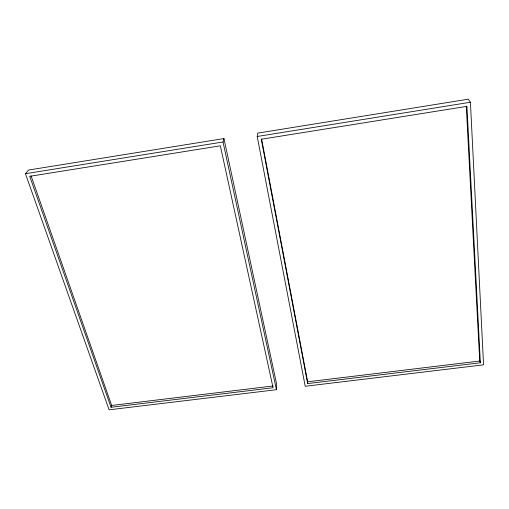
<?xml version="1.0" encoding="UTF-8"?>
<svg xmlns="http://www.w3.org/2000/svg" width="509" height="509" viewBox="0 0 509 509"><rect width="100%" height="100%" fill="white"/><g stroke="black" fill="none" stroke-linecap="round" stroke-linejoin="round"><path stroke-width="0.76" d="M276.444 389.709L276.673 384.352L223.947 138.563L28.644 170.031L25.45 173.715L109.098 409.815L276.444 389.709L223.031 141.979L223.947 138.563M257.217 136.488L257.726 133.116L468.28 99.185L470.418 102.245L483.55 364.832L305.222 386.255L257.217 136.488L470.418 102.245M111.032 407.276L29.738 176.324L220.346 145.809L273.078 387.756L111.032 407.276L111.656 405.463L31.055 175.828M25.45 173.715L223.031 141.979M111.656 405.463L273.168 385.956M307.671 383.582L307.646 381.795L479.732 361.008L480.369 362.777L307.671 383.582L261.282 139.256L466.931 106.336L480.369 362.777M261.588 138.893L307.646 381.795M466.269 106.088L479.732 361.008"/></g></svg>
